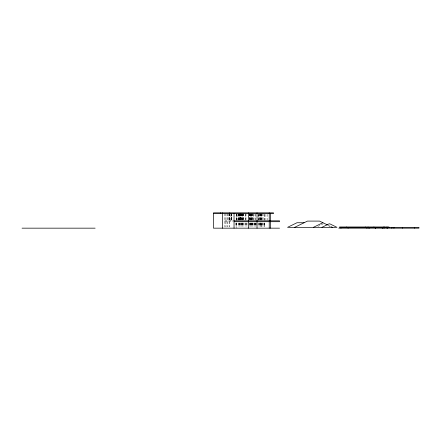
<?xml version="1.0" encoding="UTF-8"?>
<svg xmlns="http://www.w3.org/2000/svg" width="441" height="441" viewBox="0 0 441 441"><rect width="100%" height="100%" fill="white"/><g stroke="black" fill="none" stroke-linecap="round" stroke-linejoin="round"><path stroke-width="0.33" stroke-dasharray="2.21 1.65" d="M317.862 226.454L323.259 223.824M224.844 220.836L234.083 220.836M224.844 221.702L233.239 221.702M328.705 225.549L330.585 226.465M328.054 225.577L329.851 226.454M267.814 214.32L267.814 220.186M265.917 214.32L265.917 220.186M264.617 214.32L264.617 220.186M264.617 222.997L264.617 226.872M264.319 222.997L264.319 226.872M264.264 214.32L264.264 220.186M263.79 222.997L263.79 226.872M263.079 213.665L263.079 220.186M262.842 213.665L262.842 220.186M262.246 222.997L262.246 226.872M262.13 222.997L262.13 226.872M261.656 222.997L261.656 226.872M261.463 214.32L261.463 220.186M261.182 213.665L261.182 220.186M261.105 213.665L261.105 220.186M260.989 222.997L260.989 226.872M260.945 213.665L260.945 220.186M260.752 213.665L260.752 220.186M260.752 222.997L260.752 226.872M260.471 222.997L260.471 226.872M260.394 213.665L260.394 220.186M260.278 222.997L260.278 226.872M260.173 222.997L260.173 226.872M260.041 214.32L260.041 220.186M260.041 222.997L260.041 226.872M259.815 222.997L259.815 226.872M259.683 213.665L259.683 220.186M259.567 222.997L259.567 226.872M259.286 213.665L259.286 220.186M258.514 222.997L258.514 226.872M258.338 213.665L258.338 220.186M258.04 222.997L258.04 226.872M256.204 222.997L256.204 226.872M255.967 222.997L255.967 226.872M255.416 214.32L255.416 220.186M255.416 222.997L255.416 226.872M255.119 222.997L255.119 226.872M255.063 213.665L255.063 220.186M254.942 222.997L254.942 226.872M254.881 222.997L254.881 226.872M254.589 222.997L254.589 226.872M253.878 213.665L253.878 220.186M253.641 214.32L253.641 220.186M253.046 222.997L253.046 226.872M252.93 222.997L252.93 226.872M252.528 213.665L252.528 220.186M252.456 222.997L252.456 226.872M252.291 213.665L252.291 220.186M252.219 222.997L252.23 226.872M252.037 213.665L251.982 220.186M251.745 213.665L251.745 220.186M251.519 213.665L251.519 220.186M251.519 222.997L251.519 226.872M251.282 222.997L251.282 226.872M251.166 214.32L251.166 220.186M251.166 222.997L251.166 226.872M250.99 213.665L250.99 220.186M250.973 222.997L250.973 226.872M250.631 214.32L250.631 220.186M250.631 222.997L250.631 226.872M250.279 222.997L250.279 226.872M250.157 213.665L250.157 220.186M250.086 213.665L250.086 220.186M250.097 222.997L250.097 226.872M249.744 213.665L249.744 220.186M249.744 222.997L249.744 226.872M249.507 213.665L249.507 220.186M249.374 213.665L249.374 220.186M249.314 222.997L249.314 226.872M247.004 222.997L247.004 226.872M246.767 222.997L246.767 226.872M246.012 213.665L246.012 220.186M246.012 222.997L246.012 226.872M245.775 213.665L245.775 220.186M245.654 222.997L245.654 226.872M245.361 214.32L245.361 220.186M245.003 222.997L245.003 226.872M243.641 213.665L243.641 220.836M243.344 222.997L243.344 226.872M243.327 213.665L243.283 220.836M243.09 213.665L243.09 220.186M243.035 222.997L243.035 226.872M242.809 213.665L242.809 220.186M242.809 222.997L242.809 226.872M242.517 213.665L242.517 220.186M242.324 214.32L242.324 220.186M242.324 222.997L242.324 226.872M242.087 222.997L242.087 226.872M241.966 213.665L241.966 220.186M241.966 222.997L241.966 226.872M241.789 213.665L241.789 220.186M241.431 213.665L241.431 220.186M241.431 222.997L241.431 226.872M241.078 222.997L241.078 226.872M240.957 214.32L240.957 220.186M240.913 213.665L240.913 220.186M240.902 222.997L240.902 226.872M240.736 213.665L240.736 220.186M240.676 213.665L240.676 220.186M240.56 213.665L240.56 220.186M240.543 222.997L240.543 226.872M240.323 213.665L240.323 220.186M240.306 213.665L240.306 220.186M239.772 222.997L239.832 226.872M239.717 213.665L239.717 220.186M239.656 214.32L239.612 220.186M239.656 222.997L239.656 226.872M239.535 213.665L239.535 220.186M239.298 213.665L239.298 220.186M239.298 222.997L239.298 226.872M238.961 213.665L238.961 220.186M238.779 222.997L238.779 226.872M238.664 213.665L238.664 220.186M238.542 214.32L238.542 220.836M238.305 213.665L238.305 220.186M238.305 222.997L238.305 226.872M237.831 214.32L237.831 220.186M236.811 214.32L236.811 220.836M236.811 222.997L236.811 226.872M236.646 222.997L236.646 226.872M236.574 214.32L236.574 220.836M236.53 213.665L236.53 220.186M236.453 222.997L236.453 226.872M236.172 213.665L236.161 220.186M236.172 222.997L236.172 228.162M235.803 222.997L235.803 226.872M231.712 213.665L231.712 220.836M231.536 214.32L231.536 220.836M231.475 213.665L231.475 220.836M231.36 213.665L231.36 220.836M231.183 213.665L231.183 220.836M231.123 213.665L231.123 220.836M230.411 214.32L230.411 220.836M229.761 213.665L229.761 220.836M229.585 221.702L229.585 226.872M229.463 213.665L229.463 220.836M229.348 213.665L229.348 220.836M229.111 213.665L229.111 226.872M228.636 213.665L228.636 220.836M227.451 221.702L227.451 226.872M227.33 213.665L227.33 220.836M226.977 213.665L226.977 226.872M225.318 221.702L225.318 226.872M225.197 213.665L225.197 220.836M224.844 213.665L224.844 226.872M264.142 226.872L264.142 222.997L264.082 226.872M261.463 226.872L261.463 222.997L261.419 226.872M258.619 220.186L258.619 213.665L258.575 220.186"/><path stroke-width="0.66" d="M294.676 227.335L307.476 221.09L319.56 221.09L327.487 224.954M313.402 227.335L322.878 222.711M321.93 227.335L329.041 223.868L329.879 223.868L336.985 227.335L287.565 227.335L296.986 222.738L304.097 222.738M213.466 213.665L273.503 213.665L273.503 212.838L213.466 212.838L213.466 228.162L279.55 228.162M234.039 220.836L279.55 220.836L279.55 221.702L234.039 221.702M22.05 228.162L95.135 228.162M338.765 228.162L418.95 228.162L418.95 227.335L339.553 227.335L339.553 226.977L388.973 226.977L388.973 227.335M331.174 226.757L332.36 227.335M414.683 227.335L414.683 228.162M402.479 227.335L402.479 228.162M393.945 227.335L393.945 228.162M391.817 227.335L391.817 228.162M387.551 227.335L387.551 228.162M386.989 226.977L386.989 228.162M384.348 226.977L384.348 227.335M384.117 227.335L384.117 228.162M383.637 226.977L383.637 227.335M382.926 227.335L382.926 228.162M382.215 227.335L382.215 228.162M375.341 227.335L375.341 228.162M375.219 227.335L375.219 228.162M373.924 226.977L373.924 227.335M369.475 227.335L369.475 228.162M368.053 226.977L368.108 228.162M366.813 227.335L366.813 228.162M365.391 226.977L365.391 227.335M348.087 227.335L348.087 228.162M346.665 226.977L346.665 227.335M340.976 227.335L340.976 228.162M270.658 213.665L270.658 220.836M270.658 221.702L270.658 228.162M269.236 212.838L269.236 220.836M269.236 221.702L269.236 228.162M257.031 212.838L257.031 228.162M248.498 212.838L248.498 228.162M234.039 213.665L234.039 228.162M229.772 212.838L229.772 213.665M222.666 212.838L222.666 228.162M220.577 212.838L220.577 213.665"/></g></svg>
